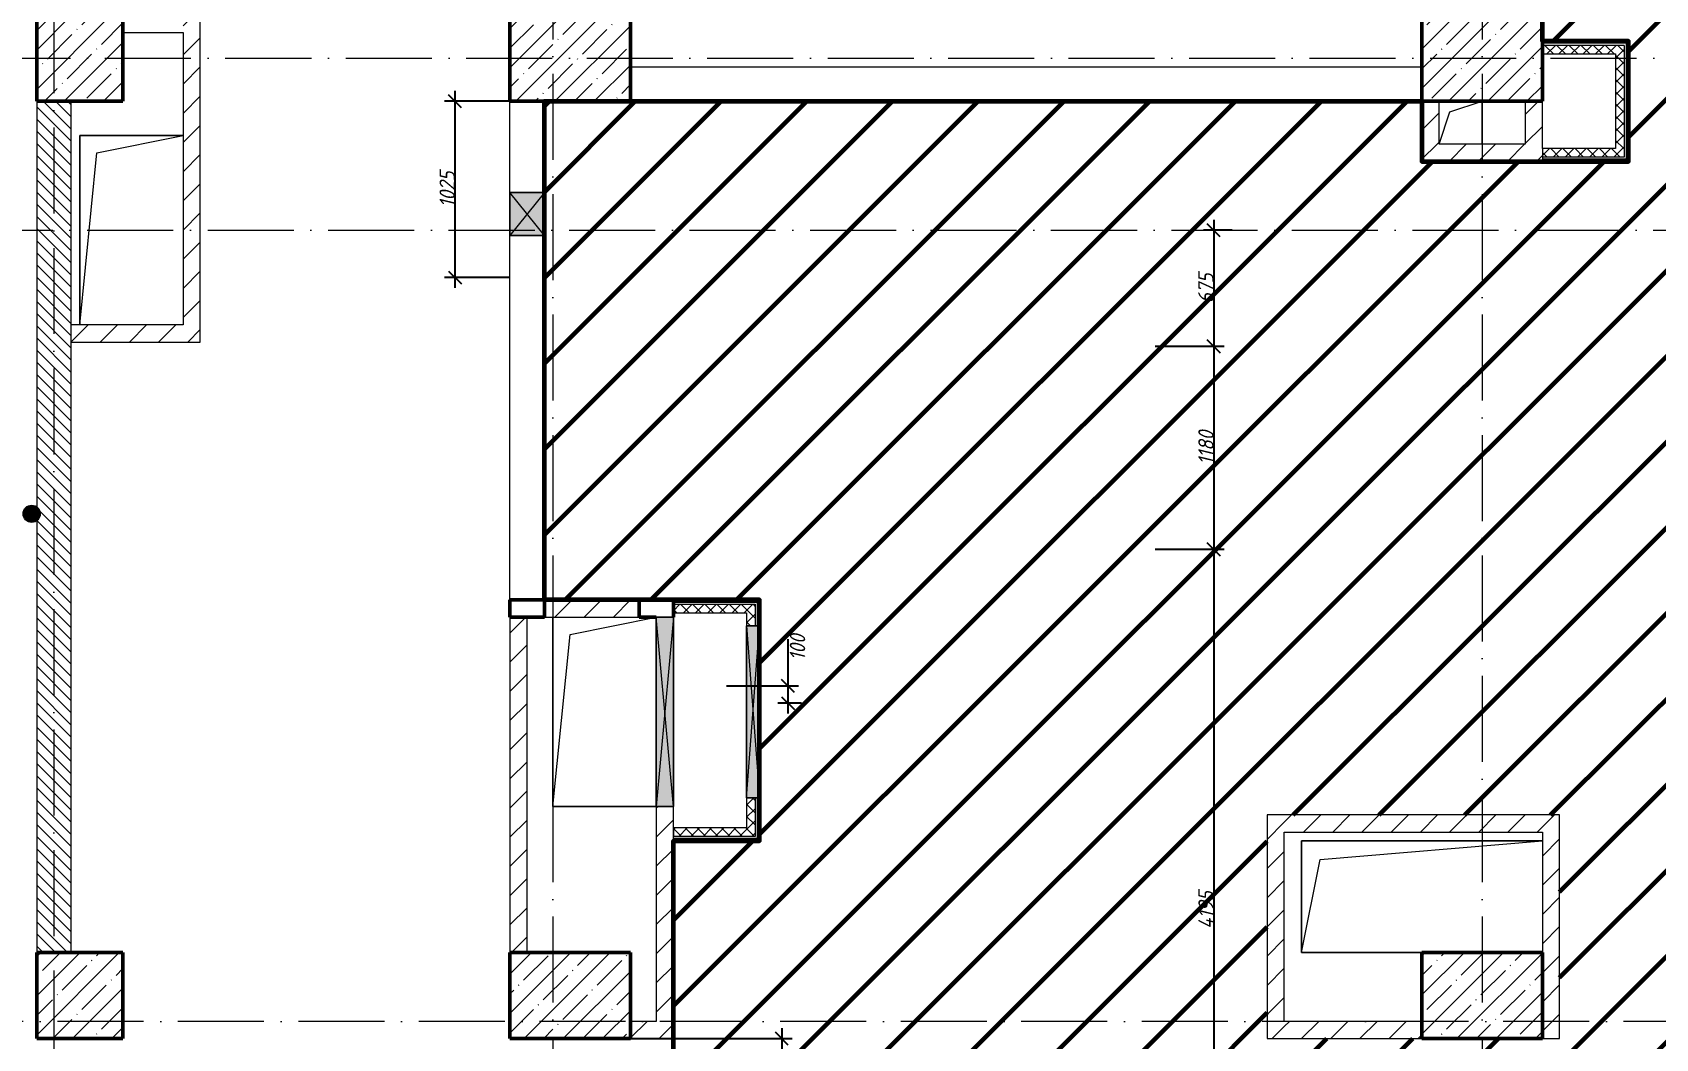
# Model space of a CAD drawing. Header units: millimetres. Extents: x -606178 to 312196, y -19338 to 632709.
# Drawn here: x -65990 to -56557, y 521675 to 527525 of the extents above; entities that cross this region are included whole.
import ezdxf

# ---------------------------------------------------------------- set-up
doc = ezdxf.new("R2010")
doc.units = ezdxf.units.MM
doc.linetypes.add('50_200_ШТРИХ_1Т_ш5_п1_п1_', pattern=[700, 500, -100, 0, -100])
for name, color, linetype, lineweight in [('6.4.1) Окр пт с инж. ПТ2.16', 3, 'Continuous', 60), ('6.4.3) Окр пт с инж. ПТ2.3', 150, 'Continuous', 60), ('A-____-____-DIMS', 7, 'Continuous', 9), ('A-DETL-GENF-OTLN', 7, 'Continuous', 9), ('A-FLOR-____-OTLN', 7, 'Continuous', 9), ('A-GENM-____-OTLN', 7, 'Continuous', 9), ('A-GLAZ-____-OTLN', 7, 'Continuous', 9), ('A-WALL-____-MCUT', 7, 'Continuous', 13), ('A-WALL-____-MCUT-1', 7, 'Continuous', 9), ('A-WALL-____-PATT-1', 7, 'Continuous', 9), ('A-WALL-FNSH-MCUT-1', 7, 'Continuous', 9), ('G-____-____-TEXT', 7, 'Continuous', 9), ('I-WALL-____-OTLN', 7, 'Continuous', 9), ('S-COLS-____-MCUT', 7, 'Continuous', 50), ('S-COLS-____-OTLN', 7, 'Continuous', 9), ('S-GRID-____-OTLN-1', 7, '50_200_ШТРИХ_1Т_ш5_п1_п1_', 9)]:
    doc.layers.add(name, color=color, linetype=linetype, lineweight=lineweight)
doc.layers.add('A-WALL-____-PATT-3', color=9, linetype='Continuous', lineweight=9, true_color=0x808080)
doc.styles.add('ISOCPEUR_I_7', font='isocpeui.ttf', dxfattribs={"width": 0.9, "height": 90})
doc.dimstyles.new('ISO-1_8_0_9К_СРЕДНИЙ_Кладочные_1', dxfattribs={"dimscale": 304.8, "dimtxt": 89.638306, "dimasz": 0.246063, "dimexe": 0.19685, "dimexo": 0, "dimgap": 0, "dimtad": 1, "dimdec": 3, "dimrnd": 0.001, "dimdsep": 46, "dimtxsty": 'ISOCPEUR_I_7', "dimblk1": 'OBLIQUE', "dimblk2": 'OBLIQUE', "dimsah": 1, "dimcen": 0.09, "dimdle": 0.19685, "dimazin": 0, "dimtfac": 1, "dimtdec": 4, "dimtix": 1, "dimtmove": 0, "dimatfit": 3, "dimfxl": 1, "dimtvp": 1, "dimtolj": 1, "dimtzin": 0, "dimarcsym": 2})
doc.dimstyles.new('ISO-1_8_0_9К_СРЕДНИЙ_Кладочные_2', dxfattribs={"dimscale": 304.8, "dimtxt": 89.638306, "dimasz": 0.246063, "dimexe": 0.19685, "dimexo": 0, "dimgap": 0, "dimtad": 1, "dimdec": 3, "dimrnd": 0.001, "dimdsep": 46, "dimtxsty": 'ISOCPEUR_I_7', "dimblk1": 'OBLIQUE', "dimblk2": 'OBLIQUE', "dimsah": 1, "dimcen": 0.09, "dimdle": 0.19685, "dimazin": 0, "dimtfac": 1, "dimtdec": 4, "dimtix": 1, "dimtmove": 1, "dimatfit": 3, "dimfxl": 1, "dimtvp": 1, "dimtolj": 1, "dimtzin": 0, "dimarcsym": 2})
pattern_1 = [(45, (-140714.89, 451794.26), (-84.85281, 84.85281), [])]
pattern_2 = [(45, (-140714.89, 451794.26), (-35.35534, 35.35534), []), (135, (-140714.89, 451794.26), (-35.35534, -35.35534), [])]

# ---------------------------------------------------------------- blocks, each defined once
blk = doc.blocks.new('BSC_Колонна _Прямоугольная - 500х500-V93-АР1_План отверстий 3 этажа в осях 1-64_Ю-ЯЯ')
at = {"layer": 'S-COLS-____-OTLN'}
h = blk.add_hatch(dxfattribs=at)
h.set_pattern_fill('FP_98', color=256, style=0, pattern_type=2)
h.set_pattern_definition([(45, (-75000, -75581.04), (-114.04925, 114.04925), []), (45, (-74885.95, -75581.04), (-114.04925, 114.04925), [201.613, -40.323, 3.353, -36.97])])
h.paths.add_polyline_path([(-250, -250), (250, -250), (250, 250), (-250, 250)], flags=0)
at = {"layer": 'S-COLS-____-MCUT'}
for p, q in [((250, 250), (-250, 250)), ((-250, 250), (-250, -250)), ((250, -250), (250, 250)), ((-250, -250), (250, -250))]:
    blk.add_line(p, q, dxfattribs=at)
blk = doc.blocks.new('BSC_Колонна _Прямоугольная - 500х500-V94-АР1_План отверстий 3 этажа в осях 1-64_Ю-ЯЯ')
at = {"layer": 'S-COLS-____-OTLN'}
h = blk.add_hatch(dxfattribs=at)
h.set_pattern_fill('FP_99', color=256, style=0, pattern_type=2)
h.set_pattern_definition([(45, (-75000, -70131.04), (-114.04925, 114.04925), []), (45, (-74885.95, -70131.04), (-114.04925, 114.04925), [201.613, -40.323, 3.353, -36.97])])
h.paths.add_polyline_path([(-250, -250), (250, -250), (250, 250), (-250, 250), (-250, 8.3)], flags=0)
at = {"layer": 'S-COLS-____-MCUT'}
for p, q in [((250, 250), (-250, 250)), ((-250, 250), (-250, -250)), ((250, -250), (250, 250)), ((-250, -250), (250, -250))]:
    blk.add_line(p, q, dxfattribs=at)
blk = doc.blocks.new('BSC_Колонна _Прямоугольная - 500х700-V131-АР1_План отверстий 3 этажа в осях 1-64_Ю-ЯЯ')
at = {"layer": 'S-COLS-____-OTLN'}
h = blk.add_hatch(dxfattribs=at)
h.set_pattern_fill('FP_136', color=256, style=0, pattern_type=2)
h.set_pattern_definition([(315, (-70131.04, 77850), (114.04925, 114.04925), []), (315, (-70131.04, 77735.95), (114.04925, 114.04925), [201.613, -40.323, 3.353, -36.97])])
h.paths.add_polyline_path([(-250, -350), (250, -350), (250, 350), (-250, 350), (-250, 95.6)], flags=0)
at = {"layer": 'S-COLS-____-MCUT'}
for p, q in [((250, 350), (-250, 350)), ((-250, 350), (-250, -350)), ((250, -350), (250, 350)), ((-250, -350), (250, -350))]:
    blk.add_line(p, q, dxfattribs=at)
blk = doc.blocks.new('BSC_Колонна _Прямоугольная - 500х700-V132-АР1_План отверстий 3 этажа в осях 1-64_Ю-ЯЯ')
at = {"layer": 'S-COLS-____-OTLN'}
h = blk.add_hatch(dxfattribs=at)
h.set_pattern_fill('FP_137', color=256, style=0, pattern_type=2)
h.set_pattern_definition([(315, (-70131.04, 83150), (114.04925, 114.04925), []), (315, (-70131.04, 83035.95), (114.04925, 114.04925), [201.613, -40.323, 3.353, -36.97])])
h.paths.add_polyline_path([(-250, -350), (250, -350), (250, 350), (-250, 350)], flags=0)
at = {"layer": 'S-COLS-____-MCUT'}
for p, q in [((250, 350), (-250, 350)), ((-250, 350), (-250, -350)), ((250, -350), (250, 350)), ((-250, -350), (250, -350))]:
    blk.add_line(p, q, dxfattribs=at)
blk = doc.blocks.new('BSC_Колонна _Прямоугольная - 500х700-V134-АР1_План отверстий 3 этажа в осях 1-64_Ю-ЯЯ')
at = {"layer": 'S-COLS-____-OTLN'}
h = blk.add_hatch(dxfattribs=at)
h.set_pattern_fill('FP_139', color=256, style=0, pattern_type=2)
h.set_pattern_definition([(315, (-75581.04, 77850), (114.04925, 114.04925), []), (315, (-75581.04, 77735.95), (114.04925, 114.04925), [201.613, -40.323, 3.353, -36.97])])
h.paths.add_polyline_path([(-250, 350), (-250, -350), (250, -350), (250, 350)], flags=0)
at = {"layer": 'S-COLS-____-MCUT'}
for p, q in [((250, 350), (-250, 350)), ((-250, 350), (-250, -350)), ((250, -350), (250, 350)), ((-250, -350), (250, -350))]:
    blk.add_line(p, q, dxfattribs=at)
blk = doc.blocks.new('BSC_Колонна _Прямоугольная - 500х700-V135-АР1_План отверстий 3 этажа в осях 1-64_Ю-ЯЯ')
at = {"layer": 'S-COLS-____-OTLN'}
h = blk.add_hatch(dxfattribs=at)
h.set_pattern_fill('FP_140', color=256, style=0, pattern_type=2)
h.set_pattern_definition([(315, (-75581.04, 83150), (114.04925, 114.04925), []), (315, (-75581.04, 83035.95), (114.04925, 114.04925), [201.613, -40.323, 3.353, -36.97])])
h.paths.add_polyline_path([(-250, 350), (-250, -350), (250, -350), (250, 350)], flags=0)
at = {"layer": 'S-COLS-____-MCUT'}
for p, q in [((250, 350), (-250, 350)), ((-250, 350), (-250, -350)), ((250, -350), (250, 350)), ((-250, -350), (250, -350))]:
    blk.add_line(p, q, dxfattribs=at)
blk = doc.blocks.new('AR_Отверстие прямоугольное _в плите_ - AR_Отверстие прямоугольное _в плите_-30552713-АР1_План отверстий 3 этажа в осях 1-64_Ю-ЯЯ')
at = {"layer": 'A-GENM-____-OTLN'}
for p, q in [((-300, 550), (-300, -550)), ((-200, 450), (300, 550)), ((-300, -550), (-200, 450)), ((-300, -550), (300, -550))]:
    blk.add_line(p, q, dxfattribs=at)
blk = doc.blocks.new('AR_Отверстие прямоугольное _в плите_ - AR_Отверстие прямоугольное _в плите_-V190-АР1_План отверстий 3 этажа в осях 1-64_Ю-ЯЯ')
at = {"layer": 'A-GENM-____-OTLN'}
for p, q in [((-62.5, 62.5), (125, 125)), ((125, -125), (125, 125)), ((-125, -125), (-62.5, 62.5))]:
    blk.add_line(p, q, dxfattribs=at)
blk = doc.blocks.new('AR_Отверстие прямоугольное _в плите_ - AR_Отверстие прямоугольное _в плите_-V200-АР1_План отверстий 3 этажа в осях 1-64_Ю-ЯЯ')
at = {"layer": 'A-GENM-____-OTLN'}
for p, q in [((300, 550), (-300, 550)), ((-300, 550), (-300, -550)), ((-200, 450), (300, 550)), ((-300, -550), (-200, 450))]:
    blk.add_line(p, q, dxfattribs=at)
blk = doc.blocks.new('AR_Отверстие прямоугольное _в плите_ - AR_Отверстие прямоугольное _в плите_-30552735-АР1_План отверстий 3 этажа в осях 1-64_Ю-ЯЯ')
at = {"layer": 'A-GENM-____-OTLN'}
for p, q in [((700, 325), (-700, 325)), ((-700, 325), (-700, -325)), ((-591.7, 216.7), (700, 325)), ((-700, -325), (-591.7, 216.7)), ((-700, -325), (0, -325))]:
    blk.add_line(p, q, dxfattribs=at)
blk = doc.blocks.new('BSC_Колонна _Прямоугольная1 - 200х100 _металл_-35191367-АР1_План отверстий 3 этажа в осях 1-64_Ю-ЯЯ')
at = {"layer": 'S-COLS-____-MCUT'}
for p, q in [((100, 50), (-100, 50)), ((-100, 50), (-100, -50)), ((100, -50), (100, 50)), ((-100, -50), (100, -50))]:
    blk.add_line(p, q, dxfattribs=at)
blk = doc.blocks.new('AR_Отверстие прямоугольное _в стене__БезПР - AR_Отверстие прямоугольное _в стене__БезПР-36392898-АР1_План отверстий 3 этажа в осях 1-64_Ю-ЯЯ')
at = {"layer": 'A-GLAZ-____-OTLN'}
blk.add_hatch(color=256, dxfattribs=at).paths.add_polyline_path([(125, 100), (-125, 100), (-125, -100), (125, -100)], flags=0)
at = {"layer": 'A-DETL-GENF-OTLN'}
for p, q in [((-125, -100), (-125, 100)), ((-125, 100), (125, 100)), ((125, 100), (-125, -100)), ((-125, 100), (125, -100)), ((125, 100), (-125, 100)), ((-125, 100), (-125, -100)), ((125, 100), (125, -100)), ((125, -100), (125, 100)), ((125, -100), (-125, -100)), ((-125, -100), (125, -100))]:
    blk.add_line(p, q, dxfattribs=at)
blk = doc.blocks.new('AR_Отверстие прямоугольное _в стене_ - AR_Отверстие прямоугольное _в стене__ОВ-36939483-АР1_План отверстий 3 этажа в осях 1-64_Ю-ЯЯ')
at = {"layer": 'A-GLAZ-____-OTLN'}
blk.add_hatch(color=256, dxfattribs=at).paths.add_polyline_path([(550, -50), (550, 50), (-550, 50), (-550, -50), (27.2, -50)], flags=0)
at = {"layer": 'A-DETL-GENF-OTLN'}
for p, q in [((-550, -50), (-550, 50)), ((-550, 50), (550, 50)), ((550, 50), (-550, -50)), ((-550, 50), (550, -50)), ((550, 50), (-550, 50)), ((-550, 50), (-550, -50)), ((550, 50), (550, -50)), ((550, -50), (550, 50)), ((550, -50), (-550, -50)), ((-550, -50), (550, -50))]:
    blk.add_line(p, q, dxfattribs=at)
blk = doc.blocks.new('AR_Отверстие прямоугольное _в стене__БезПР - AR_Отверстие прямоугольное _в стене__БезПР-36899796-АР1_План отверстий 3 этажа в осях 1-64_Ю-ЯЯ')
at = {"layer": 'A-GLAZ-____-OTLN'}
blk.add_hatch(color=256, dxfattribs=at).paths.add_polyline_path([(-500, -37.5), (500, -37.5), (500, 37.5), (-500, 37.5)], flags=0)
at = {"layer": 'A-DETL-GENF-OTLN'}
for p, q in [((-500, -37.5), (-500, 37.5)), ((-500, 37.5), (500, 37.5)), ((500, 37.5), (-500, -37.5)), ((-500, 37.5), (500, -37.5)), ((500, 37.5), (-500, 37.5)), ((-500, 37.5), (-500, -37.5)), ((500, 37.5), (500, -37.5)), ((500, -37.5), (500, 37.5)), ((500, -37.5), (-500, -37.5)), ((-500, -37.5), (500, -37.5))]:
    blk.add_line(p, q, dxfattribs=at)
at = {"layer": 'A-GLAZ-____-OTLN'}
blk.add_line((500, 37.5), (-500, 37.5), dxfattribs=at)
blk = doc.blocks.new('BSC_Колонна _Прямоугольная1 - 200х100 _металл_-V214-АР1_План отверстий 3 этажа в осях 1-64_Ю-ЯЯ')
at = {"layer": 'S-COLS-____-MCUT'}
for p, q in [((100, 50), (-100, 50)), ((-100, 50), (-100, -50)), ((100, -50), (100, 50)), ((-100, -50), (0, -50))]:
    blk.add_line(p, q, dxfattribs=at)
blk = doc.blocks.new('_Oblique')
at = {"color": 0, "linetype": 'ByBlock', "lineweight": -2}
blk.add_line((-0.5, -0.5), (0.5, 0.5), dxfattribs=at)
blk = doc.blocks.new('*D5230')
at = {"layer": 'A-____-____-DIMS', "color": 0, "lineweight": -2, "transparency": 16777216}
for p, q in [((-61599, 523725.3), (-61599, 523997.6)), ((-61955.8, 523725.3), (-61539, 523725.3)), ((-61599, 523565.3), (-61599, 523725.3)), ((-61519.8, 523625.3), (-61659, 523625.3))]:
    blk.add_line(p, q, dxfattribs=at)
at = {"layer": 'Defpoints', "color": 0, "transparency": 16777216}
for p in [(-61955.8, 523725.3), (-61599, 523725.3), (-61519.8, 523625.3)]:
    blk.add_point(p, dxfattribs=at)
at = {"layer": 'A-____-____-DIMS', "color": 0, "lineweight": -2, "transparency": 16777216, "xscale": 75, "yscale": 75, "zscale": 75}
for p, rotation in [((-61599, 523725.3), 90), ((-61599, 523625.3), 270)]:
    blk.add_blockref('_Oblique', p, dxfattribs=dict(at, rotation=rotation))
at = {"layer": 'A-____-____-DIMS', "color": 0, "transparency": 16777216, "insert": (-61588.9, 523873.5), "char_height": 90, "width": 368.207, "attachment_point": 1, "rotation": 90, "line_spacing_factor": 1.149209, "style": 'ISOCPEUR_I_7'}
blk.add_mtext('\\A1;100', dxfattribs=at)
blk = doc.blocks.new('*D5425')
at = {"layer": 'A-____-____-DIMS', "color": 0, "lineweight": -2, "transparency": 16777216}
for p, q in [((-63534.4, 527185.3), (-63534.4, 526040.3)), ((-63214.9, 527125.3), (-63594.4, 527125.3)), ((-63220.9, 526100.3), (-63594.4, 526100.3))]:
    blk.add_line(p, q, dxfattribs=at)
at = {"layer": 'Defpoints', "color": 0, "transparency": 16777216}
for p in [(-63214.9, 527125.3), (-63534.4, 526100.3), (-63220.9, 526100.3)]:
    blk.add_point(p, dxfattribs=at)
at = {"layer": 'A-____-____-DIMS', "color": 0, "lineweight": -2, "transparency": 16777216, "xscale": 75, "yscale": 75, "zscale": 75}
for p, rotation in [((-63534.4, 527125.3), 90), ((-63534.4, 526100.3), 270)]:
    blk.add_blockref('_Oblique', p, dxfattribs=dict(at, rotation=rotation))
at = {"layer": 'A-____-____-DIMS', "color": 0, "transparency": 16777216, "insert": (-63579.4, 526612.8), "char_height": 90, "width": 504.733, "attachment_point": 5, "rotation": 90, "style": 'ISOCPEUR_I_7'}
blk.add_mtext('\\A1;1025', dxfattribs=at)
blk = doc.blocks.new('*D5427')
at = {"layer": 'A-____-____-DIMS', "color": 0, "lineweight": -2, "transparency": 16777216}
for p, q in [((-59124.8, 526435.3), (-59124.8, 525640.3)), ((-59018.8, 526375.3), (-59184.8, 526375.3)), ((-59464.9, 525700.3), (-59064.8, 525700.3))]:
    blk.add_line(p, q, dxfattribs=at)
at = {"layer": 'Defpoints', "color": 0, "transparency": 16777216}
for p in [(-59018.8, 526375.3), (-59464.9, 525700.3), (-59124.8, 525700.3)]:
    blk.add_point(p, dxfattribs=at)
at = {"layer": 'A-____-____-DIMS', "color": 0, "lineweight": -2, "transparency": 16777216, "xscale": 75, "yscale": 75, "zscale": 75}
for p, rotation in [((-59124.8, 526375.3), 90), ((-59124.8, 525700.3), 270)]:
    blk.add_blockref('_Oblique', p, dxfattribs=dict(at, rotation=rotation))
at = {"layer": 'A-____-____-DIMS', "color": 0, "transparency": 16777216, "insert": (-59170.4, 526037.8), "char_height": 90, "width": 409.578, "attachment_point": 5, "rotation": 90, "style": 'ISOCPEUR_I_7'}
blk.add_mtext('\\A1;675', dxfattribs=at)
blk = doc.blocks.new('*D5428')
at = {"layer": 'A-____-____-DIMS', "color": 0, "lineweight": -2, "transparency": 16777216}
for p, q in [((-59464.9, 525700.3), (-59064.8, 525700.3)), ((-59124.8, 525760.3), (-59124.8, 524460.3)), ((-59464.9, 524520.3), (-59064.8, 524520.3))]:
    blk.add_line(p, q, dxfattribs=at)
at = {"layer": 'Defpoints', "color": 0, "transparency": 16777216}
for p in [(-59464.9, 525700.3), (-59464.9, 524520.3), (-59124.8, 524520.3)]:
    blk.add_point(p, dxfattribs=at)
at = {"layer": 'A-____-____-DIMS', "color": 0, "lineweight": -2, "transparency": 16777216, "xscale": 75, "yscale": 75, "zscale": 75}
for p, rotation in [((-59124.8, 525700.3), 90), ((-59124.8, 524520.3), 270)]:
    blk.add_blockref('_Oblique', p, dxfattribs=dict(at, rotation=rotation))
at = {"layer": 'A-____-____-DIMS', "color": 0, "transparency": 16777216, "insert": (-59169.8, 525110.3), "char_height": 90, "width": 463.361, "attachment_point": 5, "rotation": 90, "style": 'ISOCPEUR_I_7'}
blk.add_mtext('\\A1;1180', dxfattribs=at)
blk = doc.blocks.new('*D5429')
at = {"layer": 'A-____-____-DIMS', "color": 0, "lineweight": -2, "transparency": 16777216}
for p, q in [((-59124.8, 524580.3), (-59124.8, 520265.3)), ((-59464.9, 524520.3), (-59064.8, 524520.3)), ((-59464.9, 520325.3), (-59064.8, 520325.3))]:
    blk.add_line(p, q, dxfattribs=at)
at = {"layer": 'Defpoints', "color": 0, "transparency": 16777216}
for p in [(-59464.9, 524520.3), (-59464.9, 520325.3), (-59124.8, 520325.3)]:
    blk.add_point(p, dxfattribs=at)
at = {"layer": 'A-____-____-DIMS', "color": 0, "lineweight": -2, "transparency": 16777216, "xscale": 75, "yscale": 75, "zscale": 75}
for p, rotation in [((-59124.8, 524520.3), 90), ((-59124.8, 520325.3), 270)]:
    blk.add_blockref('_Oblique', p, dxfattribs=dict(at, rotation=rotation))
at = {"layer": 'A-____-____-DIMS', "color": 0, "transparency": 16777216, "insert": (-59169.8, 522422.8), "char_height": 90, "width": 521.281, "attachment_point": 5, "rotation": 90, "style": 'ISOCPEUR_I_7'}
blk.add_mtext('\\A1;4195', dxfattribs=at)
blk = doc.blocks.new('*D5432')
at = {"layer": 'A-____-____-DIMS', "color": 0, "lineweight": -2, "transparency": 16777216}
for p, q in [((-61635.2, 521735.3), (-61635.2, 521475.3)), ((-62514.9, 521675.3), (-61575.2, 521675.3)), ((-62514.9, 521475.3), (-61575.2, 521475.3)), ((-61635.2, 521475.3), (-61635.2, 521304))]:
    blk.add_line(p, q, dxfattribs=at)
at = {"layer": 'Defpoints', "color": 0, "transparency": 16777216}
for p in [(-62514.9, 521675.3), (-62514.9, 521475.3), (-61635.2, 521475.3)]:
    blk.add_point(p, dxfattribs=at)
at = {"layer": 'A-____-____-DIMS', "color": 0, "lineweight": -2, "transparency": 16777216, "xscale": 75, "yscale": 75, "zscale": 75}
for p, rotation in [((-61635.2, 521675.3), 90), ((-61635.2, 521475.3), 270)]:
    blk.add_blockref('_Oblique', p, dxfattribs=dict(at, rotation=rotation))
at = {"layer": 'A-____-____-DIMS', "color": 0, "transparency": 16777216, "insert": (-61781.2, 521159.2), "char_height": 90, "width": 409.578, "attachment_point": 1, "rotation": 90, "line_spacing_factor": 1.149209, "style": 'ISOCPEUR_I_7'}
blk.add_mtext('\\A1;200', dxfattribs=at)

msp = doc.modelspace()

# ---------------------------------------------------------------- hatches: boundary and pattern name
at = {"layer": '6.4.3) Окр пт с инж. ПТ2.3'}
h = msp.add_hatch(dxfattribs=at)
h.set_pattern_fill('ANSI31', color=256, scale=111)
h.paths.add_polyline_path([(-48464.891, 537125.3011), (-57314.891, 537125.3011), (-57314.891, 534225.3011), (-56714.891, 534225.3011), (-56714.891, 530175.3011), (-57214.891, 530175.3011), (-57214.891, 527475.3011), (-56714.891, 527475.3011), (-56714.891, 527125.3011), (-52164.891, 527125.3011), (-52164.891, 527625.3011), (-51464.891, 527625.3011), (-51464.891, 527125.3011), (-46764.891, 527125.3011), (-46764.891, 530875.3011), (-47464.891, 530875.3011), (-47464.891, 531375.3011), (-46764.891, 531375.3011), (-46764.891, 532625.3011), (-48464.891, 532625.3011)])
h.paths.add_polyline_path([(-52164.891, 534425.3011), (-51464.891, 534425.3011), (-51464.891, 533475.3011), (-52164.891, 533475.3011)], flags=16)
h.paths.add_polyline_path([(-52164.891, 530325.3006), (-51464.891, 530325.3006), (-51464.891, 529475.3006), (-52164.891, 529475.3006)], flags=16)
h = msp.add_hatch(dxfattribs=at)
h.set_pattern_fill('ANSI31', color=256, scale=111)
h.paths.add_polyline_path([(-52164.891, 526210.3011), (-52164.891, 527125.3011), (-56714.891, 527125.3011), (-56714.891, 526775.3011), (-57914.891, 526775.3011), (-57914.891, 527125.3011), (-63014.891, 527125.3011), (-63014.891, 524225.3011), (-61764.891, 524225.3011), (-61764.891, 522825.3011), (-62264.891, 522825.3011), (-62264.891, 519775.3011), (-61764.891, 519775.3011), (-61764.891, 518375.3011), (-57914.891, 518375.3011), (-57914.891, 518875.3011), (-57214.891, 518875.3011), (-57214.891, 518375.3011), (-52264.891, 518375.3011), (-52264.891, 519375.3011), (-51464.891, 519375.3011), (-51464.891, 518875.3011), (-51464.891, 518375.3011), (-47464.891, 518375.3011), (-47464.891, 525525.3011), (-46764.891, 525525.3011), (-46764.891, 527125.3011), (-51464.891, 527125.3011), (-51464.891, 526210.3011), (-51464.891, 526060.3011), (-51464.891, 525875.3011), (-52164.891, 525875.3011), (-52164.891, 526060.3011)])
h.paths.add_polyline_path([(-58814.891, 522975.3011), (-57114.891, 522975.3011), (-57114.891, 521675.3011), (-57214.891, 521675.3011), (-57914.891, 521675.3011), (-58814.891, 521675.3011)], flags=16)
h.paths.add_polyline_path([(-58714.891, 522875.3011), (-57214.891, 522875.3011), (-57214.891, 522175.3011), (-57914.891, 522175.3011), (-57914.891, 521775.3011), (-58714.891, 521775.3011)], flags=0)
h.paths.add_polyline_path([(-58614.891, 522825.3011), (-57214.891, 522825.3011), (-58506.5576, 522716.9678), (-58614.891, 522175.3011)], flags=0)
at = {"layer": 'A-WALL-____-PATT-1'}
h = msp.add_hatch(dxfattribs=at)
h.set_pattern_fill('FP_7', color=256, style=0, pattern_type=2)
h.set_pattern_definition(pattern_1)
h.paths.add_polyline_path([(-65014.891, 525725.3011), (-65014.891, 527625.3011), (-65114.891, 527625.3011), (-65114.891, 525725.3011)], flags=0)
h = msp.add_hatch(dxfattribs=at)
h.set_pattern_fill('FP_9', color=256, style=0, pattern_type=2)
h.set_pattern_definition([(135, (-140714.89, 451794.26), (-35.35534, -35.35534), [])])
h.paths.add_polyline_path([(-65764.891, 522175.3011), (-65764.891, 527125.3011), (-65964.891, 527125.3011), (-65964.891, 522175.3011)], flags=0)
h = msp.add_hatch(dxfattribs=at)
h.set_pattern_fill('FP_7', color=256, style=0, pattern_type=2)
h.set_pattern_definition(pattern_1)
h.paths.add_polyline_path([(-57814.891, 526875.3011), (-57814.891, 527125.3011), (-57914.891, 527125.3011), (-57914.891, 526875.3011)], flags=0)
h = msp.add_hatch(dxfattribs=at)
h.set_pattern_fill('FP_7', color=256, style=0, pattern_type=2)
h.set_pattern_definition(pattern_1)
h.paths.add_polyline_path([(-57214.891, 526875.3011), (-57214.891, 527125.3011), (-57314.891, 527125.3011), (-57314.891, 526875.3011)], flags=0)
h = msp.add_hatch(dxfattribs=at)
h.set_pattern_fill('FP_7', color=256, style=0, pattern_type=2)
h.set_pattern_definition(pattern_1)
h.paths.add_polyline_path([(-57914.891, 526775.3011), (-57214.891, 526775.3011), (-57214.891, 526875.3011), (-57914.891, 526875.3011)], flags=0)
h = msp.add_hatch(dxfattribs=at)
h.set_pattern_fill('FP_7', color=256, style=0, pattern_type=2)
h.set_pattern_definition(pattern_1)
h.paths.add_polyline_path([(-65114.891, 525725.3011), (-65114.891, 525825.3011), (-65764.891, 525825.3011), (-65764.891, 525725.3011)], flags=0)
h = msp.add_hatch(dxfattribs=at)
h.set_pattern_fill('FP_7', color=256, style=0, pattern_type=2)
h.set_pattern_definition(pattern_1)
h.paths.add_polyline_path([(-62960.4883, 524125.3011), (-62464.891, 524125.3011), (-62464.891, 524225.3011), (-63014.891, 524225.3011), (-63014.891, 524125.3011)], flags=0)
h = msp.add_hatch(dxfattribs=at)
h.set_pattern_fill('FP_7', color=256, style=0, pattern_type=2)
h.set_pattern_definition(pattern_1)
h.paths.add_polyline_path([(-63114.891, 522175.3011), (-63114.891, 524125.3011), (-63214.891, 524125.3011), (-63214.891, 522175.3011)], flags=0)
h = msp.add_hatch(dxfattribs=at)
h.set_pattern_fill('FP_7', color=256, style=0, pattern_type=2)
h.set_pattern_definition(pattern_1)
h.paths.add_polyline_path([(-62364.891, 521775.3011), (-62264.891, 521775.3011), (-62264.891, 523025.3011), (-62364.891, 523025.3011), (-62364.891, 521933.5928)], flags=0)
h = msp.add_hatch(dxfattribs=at)
h.set_pattern_fill('FP_7', color=256, style=0, pattern_type=2)
h.set_pattern_definition(pattern_1)
h.paths.add_polyline_path([(-58814.891, 521675.3011), (-58714.891, 521675.3011), (-58714.891, 522975.3011), (-58814.891, 522975.3011)], flags=0)
h = msp.add_hatch(dxfattribs=at)
h.set_pattern_fill('FP_7', color=256, style=0, pattern_type=2)
h.set_pattern_definition(pattern_1)
h.paths.add_polyline_path([(-57214.891, 522875.3011), (-57114.891, 522875.3011), (-57114.891, 522975.3011), (-58714.891, 522975.3011), (-58714.891, 522875.3011)], flags=0)
h = msp.add_hatch(dxfattribs=at)
h.set_pattern_fill('FP_7', color=256, style=0, pattern_type=2)
h.set_pattern_definition(pattern_1)
h.paths.add_polyline_path([(-57114.891, 521675.3011), (-57114.891, 522875.3011), (-57214.891, 522875.3011), (-57214.891, 521675.3011)], flags=0)
h = msp.add_hatch(dxfattribs=at)
h.set_pattern_fill('FP_7', color=256, style=0, pattern_type=2)
h.set_pattern_definition(pattern_1)
h.paths.add_polyline_path([(-62514.891, 521675.3011), (-62264.891, 521675.3011), (-62264.891, 521775.3011), (-62514.891, 521775.3011)], flags=0)
h = msp.add_hatch(dxfattribs=at)
h.set_pattern_fill('FP_7', color=256, style=0, pattern_type=2)
h.set_pattern_definition(pattern_1)
h.paths.add_polyline_path([(-57914.891, 521675.3011), (-57914.891, 521775.3011), (-58714.891, 521775.3011), (-58714.891, 521675.3011)], flags=0)
at = {"layer": 'A-WALL-____-PATT-3'}
h = msp.add_hatch(dxfattribs=at)
h.set_pattern_fill('FP_10', color=256, style=0, pattern_type=2)
h.set_pattern_definition(pattern_2)
h.paths.add_polyline_path([(-56789.891, 526850.3011), (-56739.891, 526850.3011), (-56739.891, 527450.3011), (-56789.891, 527450.3011), (-56789.891, 527400.3011)], flags=0)
h.paths.add_polyline_path([(-56789.891, 530200.3011), (-56739.891, 530200.3011), (-56739.891, 530850.3011), (-56789.891, 530850.3011), (-56789.891, 530250.3011)], flags=0)
h.paths.add_polyline_path([(-56789.891, 533550.3011), (-56739.891, 533550.3011), (-56739.891, 534200.3011), (-56789.891, 534200.3011), (-56789.891, 533600.3011)], flags=0)
h = msp.add_hatch(dxfattribs=at)
h.set_pattern_fill('FP_10', color=256, style=0, pattern_type=2)
h.set_pattern_definition(pattern_2)
h.paths.add_polyline_path([(-56789.891, 527400.3011), (-56789.891, 527450.3011), (-57214.891, 527450.3011), (-57214.891, 527400.3011)], flags=0)
h = msp.add_hatch(dxfattribs=at)
h.set_pattern_fill('FP_10', color=256, style=0, pattern_type=2)
h.set_pattern_definition(pattern_2)
h.paths.add_polyline_path([(-56739.891, 526800.3011), (-56739.891, 526850.3011), (-57214.891, 526850.3011), (-57214.891, 526800.3011), (-56774.3633, 526800.3011)], flags=0)
h = msp.add_hatch(dxfattribs=at)
h.set_pattern_fill('FP_10', color=256, style=0, pattern_type=2)
h.set_pattern_definition(pattern_2)
h.paths.add_polyline_path([(-62264.891, 524150.3011), (-61839.891, 524150.3011), (-61839.891, 524200.3011), (-62264.891, 524200.3011)], flags=0)
h = msp.add_hatch(dxfattribs=at)
h.set_pattern_fill('FP_10', color=256, style=0, pattern_type=2)
h.set_pattern_definition(pattern_2)
h.paths.add_polyline_path([(-61789.891, 518450.3011), (-61789.891, 519750.3011), (-61839.891, 519750.3011), (-61839.891, 518450.3011)], flags=0)
h.paths.add_polyline_path([(-61839.891, 522850.3011), (-61789.891, 522850.3011), (-61789.891, 523075.3011), (-61839.891, 523075.3011), (-61839.891, 522900.3011)], flags=0)
h.paths.add_polyline_path([(-61794.6987, 524075.3011), (-61789.891, 524075.3011), (-61789.891, 524200.3011), (-61839.891, 524200.3011), (-61839.891, 524075.3011)], flags=0)
h = msp.add_hatch(dxfattribs=at)
h.set_pattern_fill('FP_10', color=256, style=0, pattern_type=2)
h.set_pattern_definition(pattern_2)
h.paths.add_polyline_path([(-61839.891, 522850.3011), (-61839.891, 522900.3011), (-62264.891, 522900.3011), (-62264.891, 522850.3011)], flags=0)
at = {"layer": 'G-____-____-TEXT'}
h = msp.add_hatch(color=256, dxfattribs=at)
edge = h.paths.add_edge_path(flags=0)
edge.add_arc((-65994.3807, 524726.6), 50, 0, 360)

# ---------------------------------------------------------------- linework, layer by layer
at = {"layer": '6.4.1) Окр пт с инж. ПТ2.16'}
msp.add_lwpolyline([(-65764.891, 518375.3011), (-61764.891, 518375.3011), (-61764.891, 519775.3011), (-62264.891, 519775.3011), (-62264.891, 522825.3011), (-61764.891, 522825.3011), (-61764.891, 524225.3011), (-63014.891, 524225.3011), (-63014.891, 527125.3011), (-57914.891, 527125.3011), (-57914.891, 526775.3011), (-56714.891, 526775.3011), (-56714.891, 527475.3011), (-57214.891, 527475.3011), (-57214.891, 530175.3011), (-56714.891, 530175.3011), (-56714.891, 534225.3011), (-57314.891, 534225.3011), (-57314.891, 537225.3011)], dxfattribs=at)
at = {"layer": 'A-FLOR-____-OTLN'}
for p, q in [((-57564.891, 527125.3011), (-57564.891, 526875.3011)), ((-65714.891, 526925.3011), (-65114.891, 526925.3011)), ((-65714.891, 525825.3011), (-65714.891, 526925.3011)), ((-62964.891, 523025.3011), (-62964.891, 524125.3011)), ((-62364.891, 523025.3011), (-62964.891, 523025.3011)), ((-58614.891, 522825.3011), (-57214.891, 522825.3011)), ((-58614.891, 522175.3011), (-58614.891, 522825.3011)), ((-57914.891, 522175.3011), (-58614.891, 522175.3011))]:
    msp.add_line(p, q, dxfattribs=at)
at = {"layer": 'A-WALL-____-MCUT'}
for p, q in [((-56739.891, 527450.3011), (-57214.891, 527450.3011)), ((-57214.891, 527400.3011), (-56789.891, 527400.3011)), ((-56789.891, 527400.3011), (-56789.891, 526850.3011)), ((-56739.891, 527450.3011), (-56739.891, 526800.3011)), ((-65964.891, 527125.3011), (-65964.891, 522175.3011)), ((-65764.891, 522175.3011), (-65764.891, 527125.3011)), ((-56789.891, 526850.3011), (-57214.891, 526850.3011)), ((-57214.891, 526850.3011), (-57214.891, 526800.3011)), ((-56739.891, 526800.3011), (-57214.891, 526800.3011)), ((-62264.891, 524200.3011), (-61789.891, 524200.3011)), ((-61789.891, 524200.3011), (-61789.891, 524075.3011)), ((-62264.891, 524150.3011), (-61839.891, 524150.3011)), ((-61839.891, 524150.3011), (-61839.891, 524075.3011)), ((-61839.891, 523075.3011), (-61839.891, 522900.3011)), ((-61789.891, 523075.3011), (-61789.891, 522850.3011)), ((-61839.891, 522900.3011), (-62264.891, 522900.3011)), ((-62264.891, 522900.3011), (-62264.891, 522850.3011)), ((-61789.891, 522850.3011), (-62264.891, 522850.3011))]:
    msp.add_line(p, q, dxfattribs=at)
at = {"layer": 'A-WALL-____-MCUT-1'}
for p, q in [((-56727.391, 527462.8011), (-57214.891, 527462.8011)), ((-56727.391, 527462.8011), (-56727.391, 526787.8011)), ((-56727.391, 526787.8011), (-57214.891, 526787.8011)), ((-62264.891, 524212.8011), (-61777.391, 524212.8011)), ((-61777.391, 524212.8011), (-61777.391, 524075.3011)), ((-61777.391, 523075.3011), (-61777.391, 522837.8011)), ((-61777.391, 522837.8011), (-62264.891, 522837.8011))]:
    msp.add_line(p, q, dxfattribs=at)
at = {"layer": 'A-WALL-FNSH-MCUT-1'}
for p, q in [((-65014.891, 525725.3011), (-65014.891, 527625.3011)), ((-65464.891, 527525.3011), (-65114.891, 527525.3011)), ((-65114.891, 527525.3011), (-65114.891, 525825.3011)), ((-56714.891, 527475.3011), (-57214.891, 527475.3011)), ((-56714.891, 526775.3011), (-56714.891, 527475.3011)), ((-57914.891, 527125.3011), (-57914.891, 526775.3011)), ((-57814.891, 526875.3011), (-57814.891, 527125.3011)), ((-57314.891, 527125.3011), (-57314.891, 526875.3011)), ((-57214.891, 526850.3011), (-57214.891, 527125.3011)), ((-57314.891, 526875.3011), (-57814.891, 526875.3011)), ((-57214.891, 526800.3011), (-57214.891, 526775.3011)), ((-57914.891, 526775.3011), (-56714.891, 526775.3011)), ((-65114.891, 525825.3011), (-65764.891, 525825.3011)), ((-65764.891, 525725.3011), (-65014.891, 525725.3011)), ((-62464.891, 524225.3011), (-63014.891, 524225.3011)), ((-61764.891, 524225.3011), (-62264.891, 524225.3011)), ((-61764.891, 524075.3011), (-61764.891, 524225.3011)), ((-63214.891, 524125.3011), (-63214.891, 522175.3011)), ((-63114.891, 522175.3011), (-63114.891, 524125.3011)), ((-63014.891, 524125.3011), (-62464.891, 524125.3011)), ((-61764.891, 522825.3011), (-61764.891, 523075.3011)), ((-62364.891, 523025.3011), (-62364.891, 521775.3011)), ((-62264.891, 521675.3011), (-62264.891, 523025.3011)), ((-58814.891, 522975.3011), (-58814.891, 521675.3011)), ((-57114.891, 522975.3011), (-58814.891, 522975.3011)), ((-57114.891, 521675.3011), (-57114.891, 522975.3011)), ((-58714.891, 521775.3011), (-58714.891, 522875.3011)), ((-58714.891, 522875.3011), (-57214.891, 522875.3011)), ((-57214.891, 522875.3011), (-57214.891, 522175.3011)), ((-62264.891, 522825.3011), (-61764.891, 522825.3011)), ((-62364.891, 521775.3011), (-62514.891, 521775.3011)), ((-57914.891, 521775.3011), (-58714.891, 521775.3011)), ((-58814.891, 521675.3011), (-57914.891, 521675.3011)), ((-57214.891, 521675.3011), (-57114.891, 521675.3011))]:
    msp.add_line(p, q, dxfattribs=at)
at = {"layer": 'G-____-____-TEXT'}
msp.add_circle((-65994.3807, 524726.6), 50, dxfattribs=at)
at = {"layer": 'I-WALL-____-OTLN'}
for p, q in [((-62514.891, 527325.3011), (-57914.891, 527325.3011)), ((-63214.891, 526595.3011), (-63214.891, 527125.3011)), ((-63014.891, 527125.3011), (-63014.891, 526595.3011)), ((-57914.891, 527125.3011), (-62514.891, 527125.3011)), ((-63214.891, 524225.3011), (-63214.891, 526345.3011)), ((-63014.891, 526345.3011), (-63014.891, 524225.3011))]:
    msp.add_line(p, q, dxfattribs=at)
at = {"layer": 'S-GRID-____-OTLN-1'}
for p, q in [((-62964.891, 542687.1106), (-62964.891, 491375.8881)), ((-57564.891, 542687.1106), (-57564.891, 491375.8881)), ((-65864.891, 542374.2366), (-65864.891, 491625.2377)), ((-91472.8733, 527375.3011), (-36640.4843, 527375.3011)), ((-106277.445, 526375.3011), (-36640.4843, 526375.3011)), ((-36640.4843, 521775.3011), (-91472.8733, 521775.3011))]:
    msp.add_line(p, q, dxfattribs=at)

# ---------------------------------------------------------------- block references
at = {"layer": 'A-GENM-____-OTLN'}
for name, p in [('AR_Отверстие прямоугольное _в плите_ - AR_Отверстие прямоугольное _в плите_-V190-АР1_План отверстий 3 этажа в осях 1-64_Ю-ЯЯ', (-57689.891, 527000.3011)), ('AR_Отверстие прямоугольное _в плите_ - AR_Отверстие прямоугольное _в плите_-V200-АР1_План отверстий 3 этажа в осях 1-64_Ю-ЯЯ', (-65414.891, 526375.3011)), ('AR_Отверстие прямоугольное _в плите_ - AR_Отверстие прямоугольное _в плите_-30552713-АР1_План отверстий 3 этажа в осях 1-64_Ю-ЯЯ', (-62664.891, 523575.3011)), ('AR_Отверстие прямоугольное _в плите_ - AR_Отверстие прямоугольное _в плите_-30552735-АР1_План отверстий 3 этажа в осях 1-64_Ю-ЯЯ', (-57914.891, 522500.3011))]:
    msp.add_blockref(name, p, dxfattribs=at)
at = {"layer": 'A-GLAZ-____-OTLN'}
for name, p, rotation in [('AR_Отверстие прямоугольное _в стене__БезПР - AR_Отверстие прямоугольное _в стене__БезПР-36392898-АР1_План отверстий 3 этажа в осях 1-64_Ю-ЯЯ', (-63114.891, 526470.3011), 269.9999999999996), ('AR_Отверстие прямоугольное _в стене_ - AR_Отверстие прямоугольное _в стене__ОВ-36939483-АР1_План отверстий 3 этажа в осях 1-64_Ю-ЯЯ', (-62314.891, 523575.3011), 270), ('AR_Отверстие прямоугольное _в стене__БезПР - AR_Отверстие прямоугольное _в стене__БезПР-36899796-АР1_План отверстий 3 этажа в осях 1-64_Ю-ЯЯ', (-61802.391, 523575.3011), 89.99999999999984)]:
    msp.add_blockref(name, p, dxfattribs=dict(at, rotation=rotation))
at = {"layer": 'S-COLS-____-OTLN'}
for name, p in [('BSC_Колонна _Прямоугольная - 500х500-V93-АР1_План отверстий 3 этажа в осях 1-64_Ю-ЯЯ', (-65714.891, 527375.3011)), ('BSC_Колонна _Прямоугольная1 - 200х100 _металл_-V214-АР1_План отверстий 3 этажа в осях 1-64_Ю-ЯЯ', (-62364.891, 524175.3011)), ('BSC_Колонна _Прямоугольная - 500х500-V94-АР1_План отверстий 3 этажа в осях 1-64_Ю-ЯЯ', (-65714.891, 521925.3011))]:
    msp.add_blockref(name, p, dxfattribs=at)
for name, p, rotation in [('BSC_Колонна _Прямоугольная - 500х700-V134-АР1_План отверстий 3 этажа в осях 1-64_Ю-ЯЯ', (-62864.891, 527375.3011), 89.9999999999999), ('BSC_Колонна _Прямоугольная - 500х700-V135-АР1_План отверстий 3 этажа в осях 1-64_Ю-ЯЯ', (-57564.891, 527375.3011), 89.9999999999999), ('BSC_Колонна _Прямоугольная1 - 200х100 _металл_-35191367-АР1_План отверстий 3 этажа в осях 1-64_Ю-ЯЯ', (-63114.891, 524175.3011), 180), ('BSC_Колонна _Прямоугольная - 500х700-V131-АР1_План отверстий 3 этажа в осях 1-64_Ю-ЯЯ', (-62864.891, 521925.3011), 89.9999999999999), ('BSC_Колонна _Прямоугольная - 500х700-V132-АР1_План отверстий 3 этажа в осях 1-64_Ю-ЯЯ', (-57564.891, 521925.3011), 89.9999999999999)]:
    msp.add_blockref(name, p, dxfattribs=dict(at, rotation=rotation))

# ---------------------------------------------------------------- dimensions: what is measured, and where the dimension line sits
at = {"layer": 'A-____-____-DIMS'}
for base, p1, p2, override, picture, middle in [((-63534.4126, 526100.3011), (-63214.891, 527125.3011), (-63220.891, 526100.3011), {"dimpost": '<>', "dimfxl": 1025.017561}, '*D5425', (-63579.4126, 526612.8011)), ((-59124.8475, 525700.3011), (-59018.7815, 526375.3011), (-59464.891, 525700.3011), {"dimpost": '<>', "dimfxl": 809.097444}, '*D5427', (-59170.427, 526037.8011)), ((-59124.8475, 524520.3011), (-59464.891, 525700.3011), (-59464.891, 524520.3011), {"dimpost": '<>', "dimfxl": 1180}, '*D5428', (-59169.8475, 525110.3011)), ((-59124.8475, 520325.3011), (-59464.891, 524520.3011), (-59464.891, 520325.3011), {"dimpost": '<>', "dimfxl": 4195}, '*D5429', (-59169.8475, 522422.8011))]:
    dim = msp.add_linear_dim(base=base, p1=p1, p2=p2, angle=90, dimstyle='ISO-1_8_0_9К_СРЕДНИЙ_Кладочные_2', override=override, dxfattribs=at)
    dim.commit()
    dim.dimension.update_dxf_attribs({"geometry": picture, "text_midpoint": middle})
for base, p1, p2, override, picture, middle in [((-61599.0209, 523725.3011), (-61519.7862, 523625.3011), (-61955.8249, 523725.3011), {"dimpost": '<>', "dimfxl": 447.358577}, '*D5230', (-61528.8823, 523997.625)), ((-61635.2069, 521475.3011), (-62514.891, 521675.3011), (-62514.891, 521475.3011), {"dimpost": '<>', "dimfxl": 200}, '*D5432', (-61721.2387, 521303.9966))]:
    dim = msp.add_linear_dim(base=base, p1=p1, p2=p2, angle=90, dimstyle='ISO-1_8_0_9К_СРЕДНИЙ_Кладочные_1', override=override, dxfattribs=at)
    dim.commit()
    dim.dimension.update_dxf_attribs({"geometry": picture, "text_midpoint": middle, "dimtype": 160, "text_rotation": 90})

doc.saveas('drawing.dxf')
